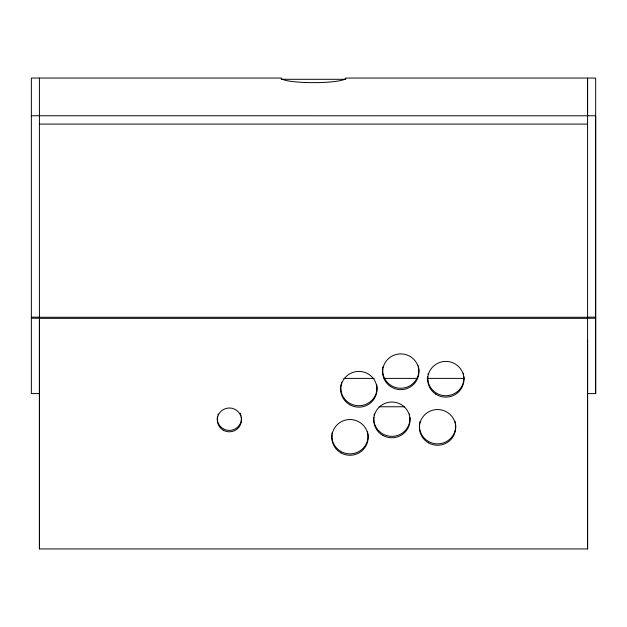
<?xml version="1.0" encoding="UTF-8"?>
<svg xmlns="http://www.w3.org/2000/svg" width="627" height="627" viewBox="0 0 627 627"><rect width="100%" height="100%" fill="white"/><g stroke="black" fill="none" stroke-linecap="round" stroke-linejoin="round"><path stroke-width="0.94" d="M595.65 318.242L587.585 318.242L587.593 548.946L39.423 548.946L39.423 318.234L31.35 318.242M31.35 115.76L587.585 115.791L587.585 78.054L587.593 318.351L39.423 318.351M587.585 393.607L595.65 393.607L595.65 78.054L345.743 78.054A32.243 4.593 0 0 1 313.5 82.646A32.243 4.593 0 0 1 281.249 78.054L31.35 78.054L31.35 393.607L39.415 393.607M281.202 79.3L345.814 79.3M587.585 115.76L595.65 115.76L595.65 393.607M39.415 124.091L587.585 124.091M31.35 317.168L39.415 317.168M587.585 317.168L595.65 317.168M39.423 317.278L587.593 317.278M343.862 378.402L374.209 378.394M384.006 378.394L417.292 378.394M427.081 378.394L464.293 378.394M379.1 406.766L404.556 406.766M587.593 339.591L587.593 548.946M39.415 78.054L39.423 548.946M241.364 416.947A12.093 11.905 0 0 1 228.98 430.404A12.093 11.905 0 0 1 217.514 416.179M217.93 414.674A12.093 11.905 0 0 1 218.204 413.945M240.219 413.232A12.093 11.905 0 0 1 240.549 413.945M240.831 414.674A12.093 11.905 0 0 1 241.058 415.419M376.655 384.39A18.136 17.862 0 0 1 360.643 405.645A18.136 17.862 0 0 1 340.727 387.87M340.767 386.702A18.136 17.862 0 0 1 341.08 384.39M341.347 383.246A18.136 17.862 0 0 1 341.691 382.133M367.963 433.672A18.136 17.862 0 0 1 350.571 453.854A18.136 17.862 0 0 1 331.879 434.832M331.996 433.672A18.136 17.862 0 0 1 332.192 432.52M367.5 431.384A18.136 17.862 0 0 1 367.767 432.52M409.972 417.331A18.136 17.862 0 0 1 391.875 436.361A18.136 17.862 0 0 1 373.77 417.331M374.084 415.019A18.136 17.862 0 0 1 374.35 413.875M409.392 413.875A18.136 17.862 0 0 1 409.666 415.019M418.742 368.033A18.136 17.862 0 0 1 401.351 388.223A18.136 17.862 0 0 1 382.658 369.201M382.776 368.033A18.136 17.862 0 0 1 382.972 366.881M418.28 365.745A18.136 17.862 0 0 1 418.546 366.881M463.925 376.702A18.136 17.862 0 0 1 445.828 395.731A18.136 17.862 0 0 1 427.732 376.702M428.037 374.382A18.136 17.862 0 0 1 428.304 373.245M463.345 373.245A18.136 17.862 0 0 1 463.619 374.382M455.672 424.832A18.136 17.862 0 0 1 436.98 443.853A18.136 17.862 0 0 1 419.596 423.672M419.784 422.52A18.136 17.862 0 0 1 420.059 421.383M455.092 421.383A18.136 17.862 0 0 1 455.555 423.672M428.507 442.874A18.136 17.862 0 0 0 455.711 427.402A18.136 17.862 0 0 0 428.507 411.931A18.136 17.862 0 0 0 428.507 442.874M349.795 404.744A18.136 17.862 0 0 0 377.007 389.273A18.136 17.862 0 0 0 349.795 373.802A18.136 17.862 0 0 0 349.795 404.744M223.33 430.216A12.093 11.905 0 0 0 241.466 419.902A12.093 11.905 0 0 0 223.33 409.588A12.093 11.905 0 0 0 223.33 430.216M382.807 435.373A18.136 17.862 0 0 0 410.011 419.902A18.136 17.862 0 0 0 382.807 404.431A18.136 17.862 0 0 0 382.807 435.373M435.749 394.124A18.136 17.862 0 0 0 463.925 380.44A18.136 17.862 0 0 0 437.803 363.252A18.136 17.862 0 0 0 435.749 394.124M390.684 386.624A18.136 17.862 0 0 0 418.86 372.94A18.136 17.862 0 0 0 392.737 355.744A18.136 17.862 0 0 0 390.684 386.624M340.908 452.874A18.136 17.862 0 0 0 368.12 437.403A18.136 17.862 0 0 0 340.908 421.932A18.136 17.862 0 0 0 340.908 452.874"/></g></svg>
